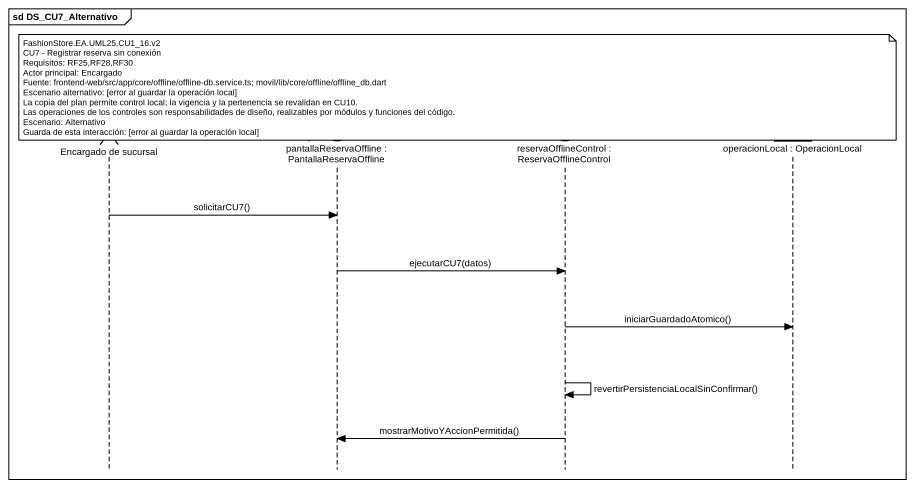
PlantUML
@startuml
mainframe sd DS_CU7_Alternativo
hide footbox
actor "Encargado de sucursal" as Encargado_de_sucursal
boundary "pantallaReservaOffline : PantallaReservaOffline" as pantallaReservaOffline #F5FFE1
control "reservaOfflineControl : ReservaOfflineControl" as reservaOfflineControl #E4FFF0
entity "operacionLocal : OperacionLocal" as operacionLocal #E8F4FB

note over reservaOfflineControl
  FashionStore.EA.UML25.CU1_16.v2
  CU7 - Registrar reserva sin conexión
  Requisitos: RF25,RF28,RF30
  Actor principal: Encargado
  Fuente: frontend-web/src/app/core/offline/offline-db.service.ts; movil/lib/core/offline/offline_db.dart
  Escenario alternativo: [error al guardar la operación local]
  La copia del plan permite control local; la vigencia y la pertenencia se revalidan en CU10.
  Las operaciones de los controles son responsabilidades de diseño, realizables por módulos y funciones del código.
  Escenario: Alternativo
  Guarda de esta interacción: [error al guardar la operación local]
end note
Encargado_de_sucursal -> pantallaReservaOffline : solicitarCU7()
pantallaReservaOffline -> reservaOfflineControl : ejecutarCU7(datos)
reservaOfflineControl -> operacionLocal : iniciarGuardadoAtomico()
reservaOfflineControl -> reservaOfflineControl : revertirPersistenciaLocalSinConfirmar()
reservaOfflineControl -> pantallaReservaOffline : mostrarMotivoYAccionPermitida()
@enduml
